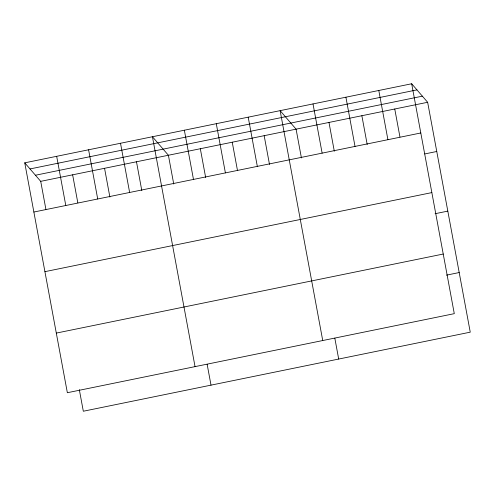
<?xml version="1.0" encoding="UTF-8"?>
<svg xmlns="http://www.w3.org/2000/svg" width="495" height="495" viewBox="0 0 495 495"><rect width="100%" height="100%" fill="white"/><g stroke="black" fill="none" stroke-linecap="round" stroke-linejoin="round"><path stroke-width="0.74" d="M411.679 83.766L454.286 313.657L67.357 392.721L24.75 162.83L411.679 83.766L427.643 102.279L470.25 332.17L83.321 411.234L79.311 389.621M30.016 168.937L416.951 89.88M35.442 175.236L422.377 96.172M24.75 162.83L40.714 181.343L427.643 102.279M33.87 212.033L420.8 132.976M424.803 153.933L436.763 151.489M44.921 271.662L431.85 192.598M435.105 213.71L447.814 211.111M56.306 333.092L443.235 254.034M446.49 275.14L459.199 272.547M394.756 108.999L399.948 137.01M378.793 90.486L387.913 139.695M361.864 115.719L367.197 144.491M345.906 97.206L355.02 146.415M328.977 122.444L334.304 151.21M313.013 103.931L322.134 153.134M301.418 157.93L296.084 129.164L280.127 110.651L322.734 340.535M334.824 338.184L338.691 359.048M264.163 135.686L269.497 164.451M248.205 117.173L257.326 166.376M232.242 142.207L237.433 170.218M216.284 123.694L225.398 172.897M200.32 148.729L205.654 177.495M184.357 130.216L193.477 179.425M173.733 184.016L168.399 155.251L152.435 136.738L195.042 366.628M207.139 364.271L211.006 385.141M136.478 161.778L141.805 190.544M120.514 143.259L129.634 192.468M104.556 168.3L109.884 197.066M88.593 149.787L97.713 198.99M72.635 174.822L77.826 202.832M56.671 156.309L65.792 205.512M40.714 181.343L45.905 209.354"/></g></svg>
